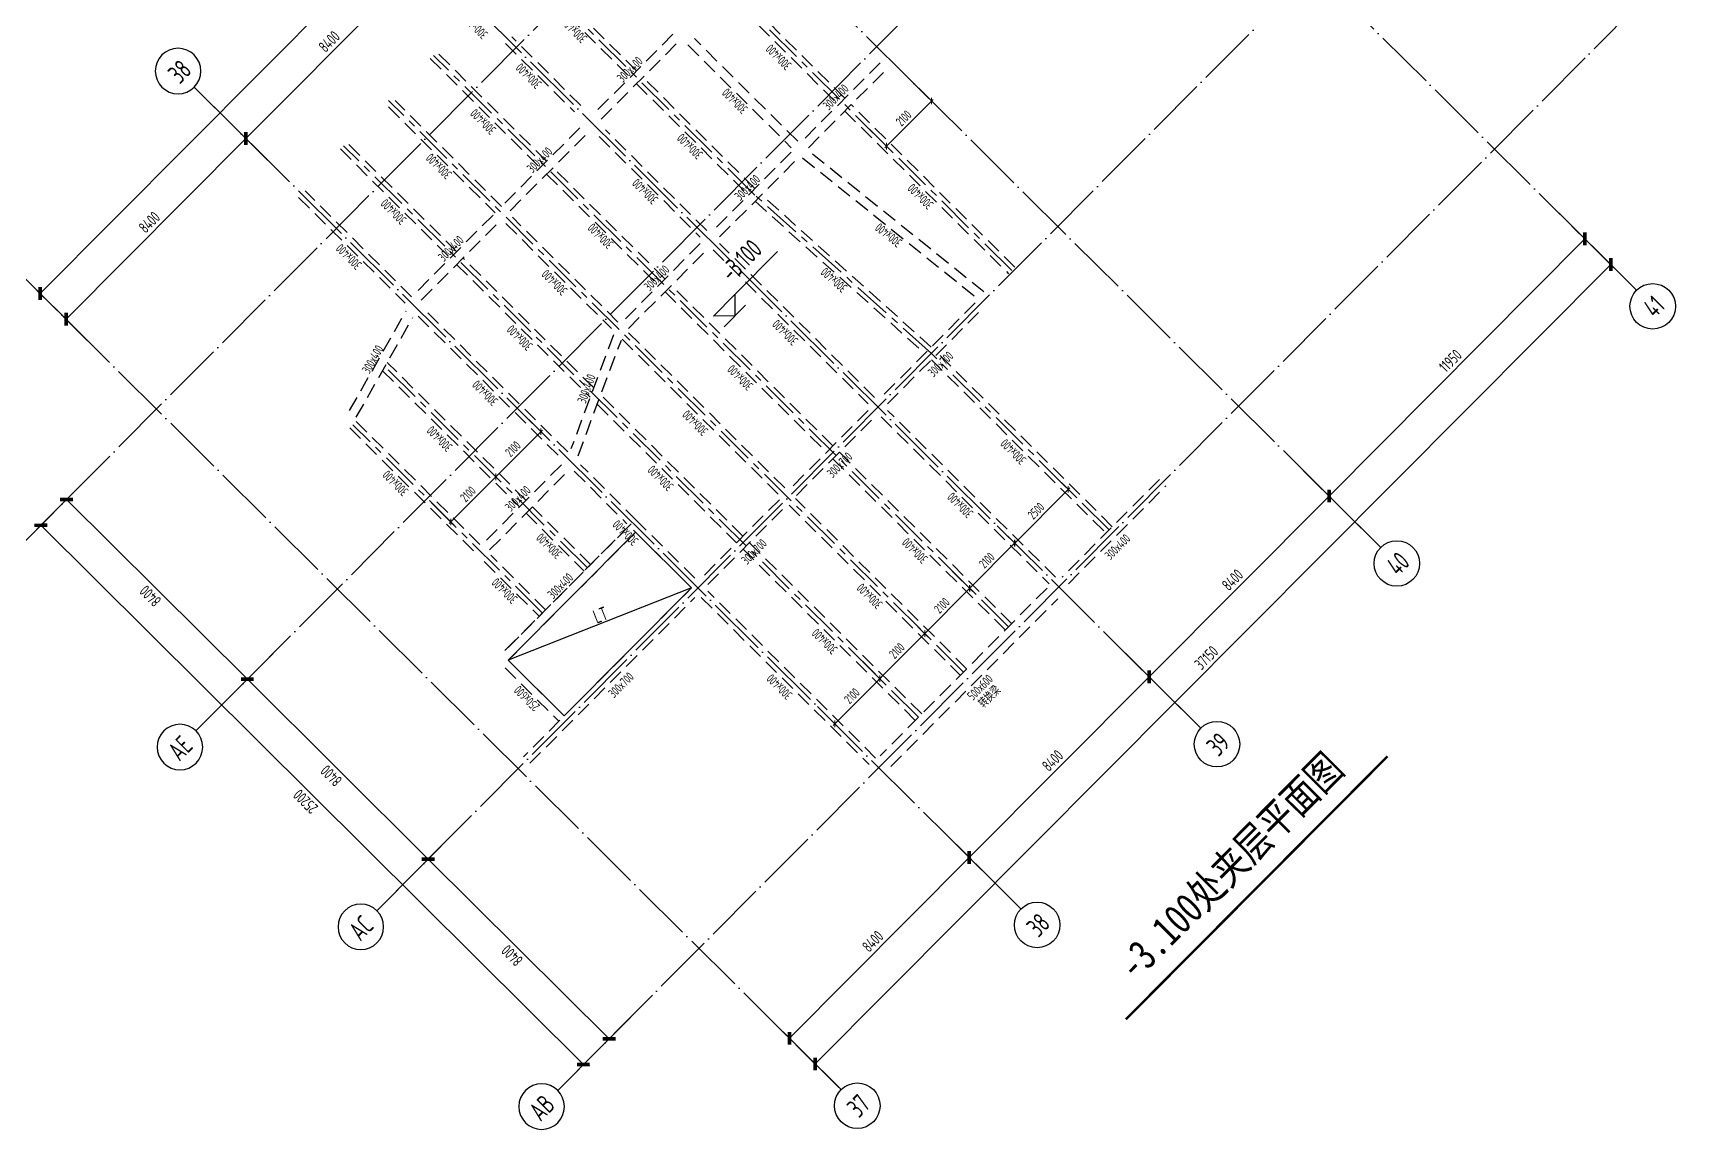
# Model space of a CAD drawing. Extents: x 175043 to 520012312, y -19343 to 3500891844.
# Drawn here: x 518902114 to 518956865, y 3500043041 to 3500079469 of the extents above; entities that cross this region are included whole.
import ezdxf
from ezdxf.enums import TextEntityAlignment as Align

# ---------------------------------------------------------------- set-up
doc = ezdxf.new("R2010")
doc.units = 0
doc.header["$LTSCALE"] = 1000
doc.header["$MEASUREMENT"] = 0
for name, pattern in [('__附着_A09-地下室平面_TEN25IWV_设计区$0$CENTER', [2, 1.25, -0.25, 0.25, -0.25]), ('__附着_A09-地下室平面_TEN25IWV_设计区$0$DOTE', [2.42, 2, -0.2, 0.02, -0.2]), ('CENTER', [2, 1.25, -0.25, 0.25, -0.25]), ('DASHED', [0.75, 0.5, -0.25])]:
    doc.linetypes.add(name, pattern=pattern)
doc.layers.get('0').update_dxf_attribs({"linetype": 'CONTINUOUS'})
for name, color, linetype in [('__附着_A09-地下室平面_TEN25IWV_设计区$0$AD-AXIS-CRCL', 3, 'CONTINUOUS'), ('__附着_A09-地下室平面_TEN25IWV_设计区$0$AD-AXIS-DIMS', 3, 'CONTINUOUS'), ('__附着_A09-地下室平面_TEN25IWV_设计区$0$AD-AXIS-NUMB', 255, 'CONTINUOUS'), ('__附着_A09-地下室平面_TEN25IWV_设计区$0$XD-AXIS-AXIS', 1, '__附着_A09-地下室平面_TEN25IWV_设计区$0$CENTER'), ('AD-LEVL-HIGH', 61, 'CONTINUOUS'), ('S_AXIS', 8, 'CENTER'), ('S_AXIS_DIMS', 3, 'CONTINUOUS'), ('S_BEAM', 4, 'DASHED'), ('S_BEAM_SECD_TEXT_VERT', 211, 'CONTINUOUS'), ('S_BEAM_TEXT_HORZ', 7, 'CONTINUOUS'), ('S_PLAN_TOPC', 7, 'CONTINUOUS'), ('S_STAR', 243, 'CONTINUOUS')]:
    doc.layers.add(name, color=color, linetype=linetype)
doc.styles.add('__附着_A09-地下室平面_TEN25IWV_设计区$0$TH-STYLE1', font='Tssdeng.shx', dxfattribs={"width": 0.7, "bigfont": 'Tssdchn.shx'})
doc.styles.add('__附着_A09-地下室平面_TEN25IWV_设计区$0$TH-STYLE3', font='tssdeng.shx', dxfattribs={"width": 0.7, "bigfont": 'tssdchn.shx'})
doc.styles.add('TH-STYLE1', font='Tssdeng.shx', dxfattribs={"width": 0.7, "bigfont": 'Tssdchn.shx'})
doc.styles.add('TH-STYLE2', font='', dxfattribs={"width": 0.8})
doc.styles.add('TH-STYLE3', font='tssdeng.shx', dxfattribs={"width": 0.7, "bigfont": 'tssdchn.shx'})
doc.styles.add('样式 1_yjk', font='Tssdeng.shx', dxfattribs={"width": 0.7, "bigfont": 'Tssdchn.shx'})
doc.styles.get('TH-STYLE2').set_extended_font_data('STXihei')
doc.dimstyles.new('__附着_A09-地下室平面_TEN25IWV_设计区$0$TH-DIM150', dxfattribs={"dimscale": 150, "dimtxt": 2.5, "dimasz": 2, "dimexe": 1, "dimexo": 1, "dimgap": 0.8, "dimtad": 1, "dimdec": 0, "dimdsep": 46, "dimtxsty": '__附着_A09-地下室平面_TEN25IWV_设计区$0$TH-STYLE3', "dimblk1": '__附着_A09-地下室平面_TEN25IWV_设计区$0$_ArchTick', "dimblk2": '__附着_A09-地下室平面_TEN25IWV_设计区$0$_ArchTick', "dimsah": 1, "dimcen": -1, "dimclrd": 256, "dimclre": 256, "dimclrt": 256, "dimazin": 0, "dimtfac": 1, "dimtdec": 0, "dimtix": 1, "dimtmove": 2, "dimatfit": 0, "dimldrblk": '__附着_A09-地下室平面_TEN25IWV_设计区$0$_ArchTick', "dimfxl": 0, "dimtolj": 1, "dimtzin": 0, "dimlwd": -1, "dimlwe": -1, "dimarcsym": 0})
doc.dimstyles.new('TSSD_100_100', dxfattribs={"dimtxt": 300, "dimasz": 150, "dimexe": 150, "dimexo": 200, "dimgap": 100, "dimtad": 1, "dimdec": 1, "dimdsep": 46, "dimtxsty": 'TH-STYLE3', "dimblk": 'ARCHTICK', "dimcen": -100, "dimdle": 75, "dimclrt": 7, "dimadec": 0, "dimazin": 0, "dimtfac": 1, "dimtdec": 1, "dimtix": 1, "dimtmove": 2, "dimatfit": 3, "dimldrblk": 'ARCHTICK', "dimfxl": 0, "dimtolj": 1, "dimtzin": 0, "dimarcsym": 0})

# ---------------------------------------------------------------- blocks, each defined once
blk = doc.blocks.new('__附着_A09-地下室平面_TEN25IWV_设计区$0$_ArchTick')
at = {"color": 0, "linetype": 'ByBlock', "const_width": 0.4}
blk.add_lwpolyline([(-0.5, -0.5), (0.5, 0.5)], dxfattribs=at)
blk = doc.blocks.new('*D86')
at = {"layer": '__附着_A09-地下室平面_TEN25IWV_设计区$0$AD-AXIS-DIMS', "transparency": 16777216}
for p, q in [((-3600, 8400), (-4350, 8400)), ((-4200, 0), (-4200, 8400)), ((-3600, 0), (-4350, 0))]:
    blk.add_line(p, q, dxfattribs=at)
at = {"layer": '__附着_A09-地下室平面_TEN25IWV_设计区$0$AD-AXIS-DIMS', "transparency": 16777216, "xscale": 300, "yscale": 300, "zscale": 300}
for p, rotation in [((-4200, 8400), 90), ((-4200, 0), 270)]:
    blk.add_blockref('__附着_A09-地下室平面_TEN25IWV_设计区$0$_ArchTick', p, dxfattribs=dict(at, rotation=rotation))
at = {"layer": '__附着_A09-地下室平面_TEN25IWV_设计区$0$AD-AXIS-DIMS', "transparency": 16777216, "insert": (-4507, 4200), "char_height": 375, "attachment_point": 5, "rotation": 90, "style": '__附着_A09-地下室平面_TEN25IWV_设计区$0$TH-STYLE3'}
blk.add_mtext('\\A1;8400', dxfattribs=at)
blk = doc.blocks.new('*D87')
at = {"layer": '__附着_A09-地下室平面_TEN25IWV_设计区$0$AD-AXIS-DIMS', "transparency": 16777216}
for p, q in [((-3600, 16800), (-4350, 16800)), ((-4200, 8400), (-4200, 16800)), ((-3600, 8400), (-4350, 8400))]:
    blk.add_line(p, q, dxfattribs=at)
at = {"layer": '__附着_A09-地下室平面_TEN25IWV_设计区$0$AD-AXIS-DIMS', "transparency": 16777216, "xscale": 300, "yscale": 300, "zscale": 300}
for p, rotation in [((-4200, 16800), 90), ((-4200, 8400), 270)]:
    blk.add_blockref('__附着_A09-地下室平面_TEN25IWV_设计区$0$_ArchTick', p, dxfattribs=dict(at, rotation=rotation))
at = {"layer": '__附着_A09-地下室平面_TEN25IWV_设计区$0$AD-AXIS-DIMS', "transparency": 16777216, "insert": (-4507, 12600), "char_height": 375, "attachment_point": 5, "rotation": 90, "style": '__附着_A09-地下室平面_TEN25IWV_设计区$0$TH-STYLE3'}
blk.add_mtext('\\A1;8400', dxfattribs=at)
blk = doc.blocks.new('*D88')
at = {"layer": '__附着_A09-地下室平面_TEN25IWV_设计区$0$AD-AXIS-DIMS', "transparency": 16777216}
for p, q in [((-3600, 25200), (-4350, 25200)), ((-4200, 16800), (-4200, 25200)), ((-3600, 16800), (-4350, 16800))]:
    blk.add_line(p, q, dxfattribs=at)
at = {"layer": '__附着_A09-地下室平面_TEN25IWV_设计区$0$AD-AXIS-DIMS', "transparency": 16777216, "xscale": 300, "yscale": 300, "zscale": 300}
for p, rotation in [((-4200, 25200), 90), ((-4200, 16800), 270)]:
    blk.add_blockref('__附着_A09-地下室平面_TEN25IWV_设计区$0$_ArchTick', p, dxfattribs=dict(at, rotation=rotation))
at = {"layer": '__附着_A09-地下室平面_TEN25IWV_设计区$0$AD-AXIS-DIMS', "transparency": 16777216, "insert": (-4508, 21000), "char_height": 375, "attachment_point": 5, "rotation": 90, "style": '__附着_A09-地下室平面_TEN25IWV_设计区$0$TH-STYLE3'}
blk.add_mtext('\\A1;8400', dxfattribs=at)
blk = doc.blocks.new('*D89')
at = {"layer": '__附着_A09-地下室平面_TEN25IWV_设计区$0$AD-AXIS-DIMS', "transparency": 16777216}
for p, q in [((-4800, 25200), (-5550, 25200)), ((-5400, 0), (-5400, 25200)), ((-4800, 0), (-5550, 0))]:
    blk.add_line(p, q, dxfattribs=at)
at = {"layer": '__附着_A09-地下室平面_TEN25IWV_设计区$0$AD-AXIS-DIMS', "transparency": 16777216, "xscale": 300, "yscale": 300, "zscale": 300}
for p, rotation in [((-5400, 25200), 90), ((-5400, 0), 270)]:
    blk.add_blockref('__附着_A09-地下室平面_TEN25IWV_设计区$0$_ArchTick', p, dxfattribs=dict(at, rotation=rotation))
at = {"layer": '__附着_A09-地下室平面_TEN25IWV_设计区$0$AD-AXIS-DIMS', "transparency": 16777216, "insert": (-5708, 12600), "char_height": 375, "attachment_point": 5, "rotation": 90, "style": '__附着_A09-地下室平面_TEN25IWV_设计区$0$TH-STYLE3'}
blk.add_mtext('\\A1;25200', dxfattribs=at)
blk = doc.blocks.new('__附着_A09-地下室平面_TEN25IWV_设计区$0$_A-axiso')
blk.add_circle((0, 0), 0.5)
at = {"layer": '__附着_A09-地下室平面_TEN25IWV_设计区$0$AD-AXIS-NUMB', "style": '__附着_A09-地下室平面_TEN25IWV_设计区$0$TH-STYLE1', "width": 0.7}
blk.add_attdef('A', text='', height=0.56, dxfattribs=at).set_placement((-0.25, -0.28), (0.25, -0.28), align=Align.FIT)
blk = doc.blocks.new('*D90')
at = {"layer": '__附着_A09-地下室平面_TEN25IWV_设计区$0$AD-AXIS-DIMS', "transparency": 16777216}
for p, q in [((0, -3600), (0, -4350)), ((8400, -3600), (8400, -4350)), ((0, -4200), (8400, -4200))]:
    blk.add_line(p, q, dxfattribs=at)
at = {"layer": '__附着_A09-地下室平面_TEN25IWV_设计区$0$AD-AXIS-DIMS', "transparency": 16777216, "xscale": 300, "yscale": 300, "zscale": 300, "rotation": 179.9999999999999}
blk.add_blockref('__附着_A09-地下室平面_TEN25IWV_设计区$0$_ArchTick', (0, -4200), dxfattribs=at)
at = {"layer": '__附着_A09-地下室平面_TEN25IWV_设计区$0$AD-AXIS-DIMS', "transparency": 16777216, "xscale": 300, "yscale": 300, "zscale": 300}
blk.add_blockref('__附着_A09-地下室平面_TEN25IWV_设计区$0$_ArchTick', (8400, -4200), dxfattribs=at)
at = {"layer": '__附着_A09-地下室平面_TEN25IWV_设计区$0$AD-AXIS-DIMS', "transparency": 16777216, "insert": (4200, -3892), "char_height": 375, "attachment_point": 5, "style": '__附着_A09-地下室平面_TEN25IWV_设计区$0$TH-STYLE3'}
blk.add_mtext('\\A1;8400', dxfattribs=at)
blk = doc.blocks.new('*D91')
at = {"layer": '__附着_A09-地下室平面_TEN25IWV_设计区$0$AD-AXIS-DIMS', "transparency": 16777216}
for p, q in [((8400, -3600), (8400, -4350)), ((16800, -3600), (16800, -4350)), ((8400, -4200), (16800, -4200))]:
    blk.add_line(p, q, dxfattribs=at)
at = {"layer": '__附着_A09-地下室平面_TEN25IWV_设计区$0$AD-AXIS-DIMS', "transparency": 16777216, "xscale": 300, "yscale": 300, "zscale": 300, "rotation": 179.9999999999999}
blk.add_blockref('__附着_A09-地下室平面_TEN25IWV_设计区$0$_ArchTick', (8400, -4200), dxfattribs=at)
at = {"layer": '__附着_A09-地下室平面_TEN25IWV_设计区$0$AD-AXIS-DIMS', "transparency": 16777216, "xscale": 300, "yscale": 300, "zscale": 300}
blk.add_blockref('__附着_A09-地下室平面_TEN25IWV_设计区$0$_ArchTick', (16800, -4200), dxfattribs=at)
at = {"layer": '__附着_A09-地下室平面_TEN25IWV_设计区$0$AD-AXIS-DIMS', "transparency": 16777216, "insert": (12600, -3892), "char_height": 375, "attachment_point": 5, "style": '__附着_A09-地下室平面_TEN25IWV_设计区$0$TH-STYLE3'}
blk.add_mtext('\\A1;8400', dxfattribs=at)
blk = doc.blocks.new('*D92')
at = {"layer": '__附着_A09-地下室平面_TEN25IWV_设计区$0$AD-AXIS-DIMS', "transparency": 16777216}
for p, q in [((16800, -3600), (16800, -4350)), ((25200, -3600), (25200, -4350)), ((16800, -4200), (25200, -4200))]:
    blk.add_line(p, q, dxfattribs=at)
at = {"layer": '__附着_A09-地下室平面_TEN25IWV_设计区$0$AD-AXIS-DIMS', "transparency": 16777216, "xscale": 300, "yscale": 300, "zscale": 300, "rotation": 179.9999999999999}
blk.add_blockref('__附着_A09-地下室平面_TEN25IWV_设计区$0$_ArchTick', (16800, -4200), dxfattribs=at)
at = {"layer": '__附着_A09-地下室平面_TEN25IWV_设计区$0$AD-AXIS-DIMS', "transparency": 16777216, "xscale": 300, "yscale": 300, "zscale": 300}
blk.add_blockref('__附着_A09-地下室平面_TEN25IWV_设计区$0$_ArchTick', (25200, -4200), dxfattribs=at)
at = {"layer": '__附着_A09-地下室平面_TEN25IWV_设计区$0$AD-AXIS-DIMS', "transparency": 16777216, "insert": (21000, -3893), "char_height": 375, "attachment_point": 5, "style": '__附着_A09-地下室平面_TEN25IWV_设计区$0$TH-STYLE3'}
blk.add_mtext('\\A1;8400', dxfattribs=at)
blk = doc.blocks.new('*D93')
at = {"layer": '__附着_A09-地下室平面_TEN25IWV_设计区$0$AD-AXIS-DIMS', "transparency": 16777216}
for p, q in [((0, -4800), (0, -5550)), ((37150, -4800), (37150, -5550)), ((0, -5400), (37150, -5400))]:
    blk.add_line(p, q, dxfattribs=at)
at = {"layer": '__附着_A09-地下室平面_TEN25IWV_设计区$0$AD-AXIS-DIMS', "transparency": 16777216, "xscale": 300, "yscale": 300, "zscale": 300, "rotation": 179.9999999999999}
blk.add_blockref('__附着_A09-地下室平面_TEN25IWV_设计区$0$_ArchTick', (0, -5400), dxfattribs=at)
at = {"layer": '__附着_A09-地下室平面_TEN25IWV_设计区$0$AD-AXIS-DIMS', "transparency": 16777216, "xscale": 300, "yscale": 300, "zscale": 300}
blk.add_blockref('__附着_A09-地下室平面_TEN25IWV_设计区$0$_ArchTick', (37150, -5400), dxfattribs=at)
at = {"layer": '__附着_A09-地下室平面_TEN25IWV_设计区$0$AD-AXIS-DIMS', "transparency": 16777216, "insert": (18575, -5092), "char_height": 375, "attachment_point": 5, "style": '__附着_A09-地下室平面_TEN25IWV_设计区$0$TH-STYLE3'}
blk.add_mtext('\\A1;37150', dxfattribs=at)
blk = doc.blocks.new('*D94')
at = {"layer": '__附着_A09-地下室平面_TEN25IWV_设计区$0$AD-AXIS-DIMS', "transparency": 16777216}
for p, q in [((0, 28800), (0, 29550)), ((0, 29400), (8400, 29400)), ((8400, 28800), (8400, 29550))]:
    blk.add_line(p, q, dxfattribs=at)
at = {"layer": '__附着_A09-地下室平面_TEN25IWV_设计区$0$AD-AXIS-DIMS', "transparency": 16777216, "xscale": 300, "yscale": 300, "zscale": 300, "rotation": 179.9999999999999}
blk.add_blockref('__附着_A09-地下室平面_TEN25IWV_设计区$0$_ArchTick', (0, 29400), dxfattribs=at)
at = {"layer": '__附着_A09-地下室平面_TEN25IWV_设计区$0$AD-AXIS-DIMS', "transparency": 16777216, "xscale": 300, "yscale": 300, "zscale": 300}
blk.add_blockref('__附着_A09-地下室平面_TEN25IWV_设计区$0$_ArchTick', (8400, 29400), dxfattribs=at)
at = {"layer": '__附着_A09-地下室平面_TEN25IWV_设计区$0$AD-AXIS-DIMS', "transparency": 16777216, "insert": (4200, 29707), "char_height": 375, "attachment_point": 5, "style": '__附着_A09-地下室平面_TEN25IWV_设计区$0$TH-STYLE3'}
blk.add_mtext('\\A1;8400', dxfattribs=at)
blk = doc.blocks.new('*D95')
at = {"layer": '__附着_A09-地下室平面_TEN25IWV_设计区$0$AD-AXIS-DIMS', "transparency": 16777216}
for p, q in [((8400, 28800), (8400, 29550)), ((8400, 29400), (16800, 29400)), ((16800, 28800), (16800, 29550))]:
    blk.add_line(p, q, dxfattribs=at)
at = {"layer": '__附着_A09-地下室平面_TEN25IWV_设计区$0$AD-AXIS-DIMS', "transparency": 16777216, "xscale": 300, "yscale": 300, "zscale": 300, "rotation": 179.9999999999999}
blk.add_blockref('__附着_A09-地下室平面_TEN25IWV_设计区$0$_ArchTick', (8400, 29400), dxfattribs=at)
at = {"layer": '__附着_A09-地下室平面_TEN25IWV_设计区$0$AD-AXIS-DIMS', "transparency": 16777216, "xscale": 300, "yscale": 300, "zscale": 300}
blk.add_blockref('__附着_A09-地下室平面_TEN25IWV_设计区$0$_ArchTick', (16800, 29400), dxfattribs=at)
at = {"layer": '__附着_A09-地下室平面_TEN25IWV_设计区$0$AD-AXIS-DIMS', "transparency": 16777216, "insert": (12600, 29707), "char_height": 375, "attachment_point": 5, "style": '__附着_A09-地下室平面_TEN25IWV_设计区$0$TH-STYLE3'}
blk.add_mtext('\\A1;8400', dxfattribs=at)
blk = doc.blocks.new('*D97')
at = {"layer": '__附着_A09-地下室平面_TEN25IWV_设计区$0$AD-AXIS-DIMS', "transparency": 16777216}
for p, q in [((0, 30000), (0, 30750)), ((37150, 30000), (37150, 30750)), ((0, 30600), (37150, 30600))]:
    blk.add_line(p, q, dxfattribs=at)
at = {"layer": '__附着_A09-地下室平面_TEN25IWV_设计区$0$AD-AXIS-DIMS', "transparency": 16777216, "xscale": 300, "yscale": 300, "zscale": 300, "rotation": 179.9999999999999}
blk.add_blockref('__附着_A09-地下室平面_TEN25IWV_设计区$0$_ArchTick', (0, 30600), dxfattribs=at)
at = {"layer": '__附着_A09-地下室平面_TEN25IWV_设计区$0$AD-AXIS-DIMS', "transparency": 16777216, "xscale": 300, "yscale": 300, "zscale": 300}
blk.add_blockref('__附着_A09-地下室平面_TEN25IWV_设计区$0$_ArchTick', (37150, 30600), dxfattribs=at)
at = {"layer": '__附着_A09-地下室平面_TEN25IWV_设计区$0$AD-AXIS-DIMS', "transparency": 16777216, "insert": (18575, 30908), "char_height": 375, "attachment_point": 5, "style": '__附着_A09-地下室平面_TEN25IWV_设计区$0$TH-STYLE3'}
blk.add_mtext('\\A1;37150', dxfattribs=at)
blk = doc.blocks.new('*D102')
at = {"layer": '__附着_A09-地下室平面_TEN25IWV_设计区$0$AD-AXIS-DIMS', "transparency": 16777216}
for p, q in [((25200, -3600), (25200, -4350)), ((37150, -3600), (37150, -4350)), ((25200, -4200), (37150, -4200))]:
    blk.add_line(p, q, dxfattribs=at)
at = {"layer": '__附着_A09-地下室平面_TEN25IWV_设计区$0$AD-AXIS-DIMS', "transparency": 16777216, "xscale": 300, "yscale": 300, "zscale": 300, "rotation": 179.9999999999999}
blk.add_blockref('__附着_A09-地下室平面_TEN25IWV_设计区$0$_ArchTick', (25200, -4200), dxfattribs=at)
at = {"layer": '__附着_A09-地下室平面_TEN25IWV_设计区$0$AD-AXIS-DIMS', "transparency": 16777216, "xscale": 300, "yscale": 300, "zscale": 300}
blk.add_blockref('__附着_A09-地下室平面_TEN25IWV_设计区$0$_ArchTick', (37150, -4200), dxfattribs=at)
at = {"layer": '__附着_A09-地下室平面_TEN25IWV_设计区$0$AD-AXIS-DIMS', "transparency": 16777216, "insert": (31175, -3892), "char_height": 375, "attachment_point": 5, "style": '__附着_A09-地下室平面_TEN25IWV_设计区$0$TH-STYLE3'}
blk.add_mtext('\\A1;11950', dxfattribs=at)
blk = doc.blocks.new('_ArchTick')
at = {"color": 0, "const_width": 0.25}
blk.add_lwpolyline([(-0.53, -0.53), (0.53, 0.53)], dxfattribs=at)
blk = doc.blocks.new('*D104')
at = {"layer": 'S_AXIS_DIMS', "color": 0, "lineweight": -2, "transparency": 16777216}
for p, q in [((518933863, 3500063238), (518934542, 3500062562)), ((518934489, 3500062721), (518932902, 3500061126)), ((518932382, 3500061749), (518933061, 3500061073))]:
    blk.add_line(p, q, dxfattribs=at)
at = {"layer": 'S_AXIS_DIMS', "color": 0, "lineweight": -2, "transparency": 16777216, "xscale": 150, "yscale": 150, "zscale": 150}
for p, rotation in [((518934436, 3500062668), 45.15737024497309), ((518932955, 3500061179), 225.157370244973)]:
    blk.add_blockref('_ArchTick', p, dxfattribs=dict(at, rotation=rotation))
at = {"layer": 'S_AXIS_DIMS', "color": 7, "transparency": 16777216, "insert": (518933518, 3500062100), "char_height": 300, "attachment_point": 5, "rotation": 45.1574, "style": 'TH-STYLE3'}
blk.add_mtext('\\A1;2100', dxfattribs=at)
blk = doc.blocks.new('*D105')
at = {"layer": 'S_AXIS_DIMS', "color": 0, "lineweight": -2, "transparency": 16777216}
for p, q in [((518932382, 3500061749), (518933061, 3500061073)), ((518933008, 3500061232), (518931421, 3500059637)), ((518930901, 3500060260), (518931580, 3500059584))]:
    blk.add_line(p, q, dxfattribs=at)
at = {"layer": 'S_AXIS_DIMS', "color": 0, "lineweight": -2, "transparency": 16777216, "xscale": 150, "yscale": 150, "zscale": 150}
for p, rotation in [((518932955, 3500061179), 45.15737024497309), ((518931474, 3500059690), 225.157370244973)]:
    blk.add_blockref('_ArchTick', p, dxfattribs=dict(at, rotation=rotation))
at = {"layer": 'S_AXIS_DIMS', "color": 7, "transparency": 16777216, "insert": (518932037, 3500060611), "char_height": 300, "attachment_point": 5, "rotation": 45.1574, "style": 'TH-STYLE3'}
blk.add_mtext('\\A1;2100', dxfattribs=at)
blk = doc.blocks.new('*D106')
at = {"layer": 'S_AXIS_DIMS', "color": 0, "lineweight": -2, "transparency": 16777216}
for p, q in [((518930901, 3500060260), (518931580, 3500059584)), ((518931527, 3500059743), (518929940, 3500058148)), ((518929420, 3500058771), (518930099, 3500058095))]:
    blk.add_line(p, q, dxfattribs=at)
at = {"layer": 'S_AXIS_DIMS', "color": 0, "lineweight": -2, "transparency": 16777216, "xscale": 150, "yscale": 150, "zscale": 150}
for p, rotation in [((518931474, 3500059690), 45.15737024497309), ((518929993, 3500058201), 225.157370244973)]:
    blk.add_blockref('_ArchTick', p, dxfattribs=dict(at, rotation=rotation))
at = {"layer": 'S_AXIS_DIMS', "color": 7, "transparency": 16777216, "insert": (518930556, 3500059122), "char_height": 300, "attachment_point": 5, "rotation": 45.1574, "style": 'TH-STYLE3'}
blk.add_mtext('\\A1;2100', dxfattribs=at)
blk = doc.blocks.new('*D107')
at = {"layer": 'S_AXIS_DIMS', "color": 0, "lineweight": -2, "transparency": 16777216}
for p, q in [((518929420, 3500058771), (518930099, 3500058095)), ((518930046, 3500058254), (518928459, 3500056659)), ((518927939, 3500057282), (518928619, 3500056606))]:
    blk.add_line(p, q, dxfattribs=at)
at = {"layer": 'S_AXIS_DIMS', "color": 0, "lineweight": -2, "transparency": 16777216, "xscale": 150, "yscale": 150, "zscale": 150}
for p, rotation in [((518929993, 3500058201), 45.15737024497309), ((518928512, 3500056712), 225.157370244973)]:
    blk.add_blockref('_ArchTick', p, dxfattribs=dict(at, rotation=rotation))
at = {"layer": 'S_AXIS_DIMS', "color": 7, "transparency": 16777216, "insert": (518929075, 3500057633), "char_height": 300, "attachment_point": 5, "rotation": 45.1574, "style": 'TH-STYLE3'}
blk.add_mtext('\\A1;2100', dxfattribs=at)
blk = doc.blocks.new('*D108')
at = {"layer": 'S_AXIS_DIMS', "color": 0, "lineweight": -2, "transparency": 16777216}
for p, q in [((518935626, 3500065010), (518936305, 3500064335)), ((518936252, 3500064494), (518934383, 3500062615)), ((518933863, 3500063238), (518934542, 3500062562))]:
    blk.add_line(p, q, dxfattribs=at)
at = {"layer": 'S_AXIS_DIMS', "color": 0, "lineweight": -2, "transparency": 16777216, "xscale": 150, "yscale": 150, "zscale": 150}
for p, rotation in [((518936199, 3500064440), 45.15737024497309), ((518934436, 3500062668), 225.157370244973)]:
    blk.add_blockref('_ArchTick', p, dxfattribs=dict(at, rotation=rotation))
at = {"layer": 'S_AXIS_DIMS', "color": 7, "transparency": 16777216, "insert": (518935140, 3500063730), "char_height": 300, "attachment_point": 5, "rotation": 45.1574, "style": 'TH-STYLE3'}
blk.add_mtext('\\A1;2500', dxfattribs=at)
blk = doc.blocks.new('*D117')
at = {"layer": 'S_AXIS_DIMS', "color": 0, "lineweight": -2, "transparency": 16777216}
for p, q in [((518930733, 3500078197), (518931804, 3500077131)), ((518930164, 3500075695), (518931751, 3500077290)), ((518929252, 3500076708), (518930324, 3500075642))]:
    blk.add_line(p, q, dxfattribs=at)
at = {"layer": 'S_AXIS_DIMS', "color": 0, "lineweight": -2, "transparency": 16777216, "xscale": 150, "yscale": 150, "zscale": 150}
for p, rotation in [((518931698, 3500077237), 45.15500888137735), ((518930217, 3500075748), 225.1550088813773)]:
    blk.add_blockref('_ArchTick', p, dxfattribs=dict(at, rotation=rotation))
at = {"layer": 'S_AXIS_DIMS', "color": 7, "transparency": 16777216, "insert": (518930780, 3500076669), "char_height": 300, "attachment_point": 5, "rotation": 45.155, "style": 'TH-STYLE3'}
blk.add_mtext('\\A1;2100', dxfattribs=at)
blk = doc.blocks.new('*D118')
at = {"layer": 'S_AXIS_DIMS', "color": 0, "lineweight": -2, "transparency": 16777216}
for p, q in [((518916712, 3500065486), (518917455, 3500064746)), ((518915815, 3500063310), (518917402, 3500064905)), ((518915231, 3500063997), (518915974, 3500063258))]:
    blk.add_line(p, q, dxfattribs=at)
at = {"layer": 'S_AXIS_DIMS', "color": 0, "lineweight": -2, "transparency": 16777216, "xscale": 150, "yscale": 150, "zscale": 150}
for p, rotation in [((518917349, 3500064852), 45.15500888137735), ((518915868, 3500063363), 225.1550088813773)]:
    blk.add_blockref('_ArchTick', p, dxfattribs=dict(at, rotation=rotation))
at = {"layer": 'S_AXIS_DIMS', "color": 7, "transparency": 16777216, "insert": (518916431, 3500064284), "char_height": 300, "attachment_point": 5, "rotation": 45.155, "style": 'TH-STYLE3'}
blk.add_mtext('\\A1;2100', dxfattribs=at)
blk = doc.blocks.new('*D119')
at = {"layer": 'S_AXIS_DIMS', "color": 0, "lineweight": -2, "transparency": 16777216}
for p, q in [((518918193, 3500066975), (518918936, 3500066235)), ((518917296, 3500064799), (518918883, 3500066394)), ((518916712, 3500065486), (518917455, 3500064746))]:
    blk.add_line(p, q, dxfattribs=at)
at = {"layer": 'S_AXIS_DIMS', "color": 0, "lineweight": -2, "transparency": 16777216, "xscale": 150, "yscale": 150, "zscale": 150}
for p, rotation in [((518918830, 3500066341), 45.15500888137735), ((518917349, 3500064852), 225.1550088813773)]:
    blk.add_blockref('_ArchTick', p, dxfattribs=dict(at, rotation=rotation))
at = {"layer": 'S_AXIS_DIMS', "color": 7, "transparency": 16777216, "insert": (518917912, 3500065773), "char_height": 300, "attachment_point": 5, "rotation": 45.155, "style": 'TH-STYLE3'}
blk.add_mtext('\\A1;2100', dxfattribs=at)
blk = doc.blocks.new('*U113')
for p, q in [((-200, 200), (200, 200)), ((0, 0), (-200, 200)), ((-200, 0), (200, 0)), ((200, 200), (0, 0)), ((200, 200), (1000, 200))]:
    blk.add_line(p, q)
at = {"style": 'TH-STYLE1', "width": 0.7}
blk.add_attdef('标高', (280, 334), '', height=250, dxfattribs=at)
blk = doc.blocks.new('__附着_A09-地下室平面_TEN25IWV_设计区$0$A$C3A6377CA')
at = {"layer": '__附着_A09-地下室平面_TEN25IWV_设计区$0$AD-AXIS-CRCL'}
for points in [[(0, 28200), (0, 31800)], [(8400, 28200), (8400, 31800)], [(-3000, 25200), (-6600, 25200)], [(-3000, 16800), (-6600, 16800)], [(-3000, 8400), (-6600, 8400)], [(-3000, 0), (-6600, 0)], [(0, -3000), (0, -6600)], [(8400, -3000), (8400, -6600)], [(16800, -3000), (16800, -6600)], [(25200, -3000), (25200, -6600)], [(37150, -3000), (37150, -6600)]]:
    blk.add_lwpolyline(points, dxfattribs=at)
at = {"layer": '__附着_A09-地下室平面_TEN25IWV_设计区$0$XD-AXIS-AXIS', "linetype": '__附着_A09-地下室平面_TEN25IWV_设计区$0$DOTE'}
for points in [[(0, 31800), (0, -6600)], [(8400, 31800), (8400, -6600)], [(16800, 31800), (16800, -6600)], [(25200, 31800), (25200, -6600)], [(37150, 31800), (37150, -6600)], [(-6600, 25200), (46550, 25200)], [(-6600, 16800), (46550, 16800)], [(-6600, 8400), (46550, 8400)], [(-6600, 0), (46550, 0)]]:
    blk.add_lwpolyline(points, dxfattribs=at)
at = {"layer": '__附着_A09-地下室平面_TEN25IWV_设计区$0$AD-AXIS-CRCL'}
ref = blk.add_blockref('__附着_A09-地下室平面_TEN25IWV_设计区$0$_A-axiso', (8400, 32550), dxfattribs=dict(at, xscale=-1500, yscale=1500, rotation=180.0000000011336))
ref.add_attrib('A', '38', dxfattribs={"layer": '__附着_A09-地下室平面_TEN25IWV_设计区$0$AD-AXIS-NUMB', "height": 625, "style": '__附着_A09-地下室平面_TEN25IWV_设计区$0$TH-STYLE1', "width": 0.7}).set_placement((8423.5, 31999.7), align=Align.BOTTOM_CENTER)
ref = blk.add_blockref('__附着_A09-地下室平面_TEN25IWV_设计区$0$_A-axiso', (-7350, 16800), dxfattribs=dict(at, xscale=-1500, yscale=1500, rotation=2.336506645576131e-08))
ref.add_attrib('A', 'AE', dxfattribs={"layer": '__附着_A09-地下室平面_TEN25IWV_设计区$0$AD-AXIS-NUMB', "height": 625, "style": '__附着_A09-地下室平面_TEN25IWV_设计区$0$TH-STYLE1', "width": 0.7}).set_placement((-7372.9, 16271.7), align=Align.BOTTOM_CENTER)
ref = blk.add_blockref('__附着_A09-地下室平面_TEN25IWV_设计区$0$_A-axiso', (-7350, 8400), dxfattribs=dict(at, xscale=-1500, yscale=1500, rotation=2.336506645576131e-08))
ref.add_attrib('A', 'AC', dxfattribs={"layer": '__附着_A09-地下室平面_TEN25IWV_设计区$0$AD-AXIS-NUMB', "height": 625, "style": '__附着_A09-地下室平面_TEN25IWV_设计区$0$TH-STYLE1', "width": 0.7}).set_placement((-7372.9, 7871.7), align=Align.BOTTOM_CENTER)
ref = blk.add_blockref('__附着_A09-地下室平面_TEN25IWV_设计区$0$_A-axiso', (-7350, 0), dxfattribs=dict(at, xscale=-1500, yscale=1500, rotation=2.336506645576131e-08))
ref.add_attrib('A', 'AB', dxfattribs={"layer": '__附着_A09-地下室平面_TEN25IWV_设计区$0$AD-AXIS-NUMB', "height": 625, "style": '__附着_A09-地下室平面_TEN25IWV_设计区$0$TH-STYLE1', "width": 0.7}).set_placement((-7372.9, -528.3), align=Align.BOTTOM_CENTER)
ref = blk.add_blockref('__附着_A09-地下室平面_TEN25IWV_设计区$0$_A-axiso', (0, -7350), dxfattribs=dict(at, xscale=1500, yscale=1500))
ref.add_attrib('A', '37', dxfattribs={"layer": '__附着_A09-地下室平面_TEN25IWV_设计区$0$AD-AXIS-NUMB', "height": 625, "style": '__附着_A09-地下室平面_TEN25IWV_设计区$0$TH-STYLE1', "width": 0.7}).set_placement((23.5, -7878.3), align=Align.BOTTOM_CENTER)
ref = blk.add_blockref('__附着_A09-地下室平面_TEN25IWV_设计区$0$_A-axiso', (8400, -7350), dxfattribs=dict(at, xscale=1500, yscale=1500))
ref.add_attrib('A', '38', dxfattribs={"layer": '__附着_A09-地下室平面_TEN25IWV_设计区$0$AD-AXIS-NUMB', "height": 625, "style": '__附着_A09-地下室平面_TEN25IWV_设计区$0$TH-STYLE1', "width": 0.7}).set_placement((8423.5, -7878.3), align=Align.BOTTOM_CENTER)
ref = blk.add_blockref('__附着_A09-地下室平面_TEN25IWV_设计区$0$_A-axiso', (16800, -7350), dxfattribs=dict(at, xscale=1500, yscale=1500))
ref.add_attrib('A', '39', dxfattribs={"layer": '__附着_A09-地下室平面_TEN25IWV_设计区$0$AD-AXIS-NUMB', "height": 625, "style": '__附着_A09-地下室平面_TEN25IWV_设计区$0$TH-STYLE1', "width": 0.7}).set_placement((16823.5, -7878.3), align=Align.BOTTOM_CENTER)
ref = blk.add_blockref('__附着_A09-地下室平面_TEN25IWV_设计区$0$_A-axiso', (25200, -7350), dxfattribs=dict(at, xscale=1500, yscale=1500))
ref.add_attrib('A', '40', dxfattribs={"layer": '__附着_A09-地下室平面_TEN25IWV_设计区$0$AD-AXIS-NUMB', "height": 625, "style": '__附着_A09-地下室平面_TEN25IWV_设计区$0$TH-STYLE1', "width": 0.7}).set_placement((25223.5, -7878.3), align=Align.BOTTOM_CENTER)
ref = blk.add_blockref('__附着_A09-地下室平面_TEN25IWV_设计区$0$_A-axiso', (37150, -7350), dxfattribs=dict(at, xscale=1500, yscale=1500))
ref.add_attrib('A', '41', dxfattribs={"layer": '__附着_A09-地下室平面_TEN25IWV_设计区$0$AD-AXIS-NUMB', "height": 625, "style": '__附着_A09-地下室平面_TEN25IWV_设计区$0$TH-STYLE1', "width": 0.7}).set_placement((37173.5, -7878.3), align=Align.BOTTOM_CENTER)
at = {"layer": '__附着_A09-地下室平面_TEN25IWV_设计区$0$AD-AXIS-DIMS'}
for base, p1, p2, picture, middle in [((37150, 30600), (0, 29400), (37150, 29400), '*D97', (18575, 30907.5)), ((8400, 29400), (0, 28200), (8400, 28200), '*D94', (4200, 29707.5)), ((16800, 29400), (8400, 28200), (16800, 28200), '*D95', (12600, 29707.5)), ((8400, -4200), (0, -3000), (8400, -3000), '*D90', (4200, -3892.5)), ((16800, -4200), (8400, -3000), (16800, -3000), '*D91', (12600, -3892.5)), ((25200, -4200), (16800, -3000), (25200, -3000), '*D92', (21000, -3892.5)), ((37150, -4200), (25200, -3000), (37150, -3000), '*D102', (31175, -3892.5)), ((37150, -5400), (0, -4200), (37150, -4200), '*D93', (18575, -5092.5))]:
    dim = blk.add_linear_dim(base=base, p1=p1, p2=p2, dimstyle='__附着_A09-地下室平面_TEN25IWV_设计区$0$TH-DIM150', dxfattribs=at)
    dim.commit()
    dim.dimension.update_dxf_attribs({"geometry": picture, "text_midpoint": middle})
for base, p1, p2, picture, middle in [((-5400, 25200), (-4200, 0), (-4200, 25200), '*D89', (-5707.5, 12600)), ((-4200, 25200), (-3000, 16800), (-3000, 25200), '*D88', (-4507.5, 21000)), ((-4200, 16800), (-3000, 8400), (-3000, 16800), '*D87', (-4507.5, 12600)), ((-4200, 8400), (-3000, 0), (-3000, 8400), '*D86', (-4507.5, 4200))]:
    dim = blk.add_linear_dim(base=base, p1=p1, p2=p2, angle=90, dimstyle='__附着_A09-地下室平面_TEN25IWV_设计区$0$TH-DIM150', dxfattribs=at)
    dim.commit()
    dim.dimension.update_dxf_attribs({"geometry": picture, "text_midpoint": middle})

msp = doc.modelspace()

# ---------------------------------------------------------------- linework, layer by layer
at = {"layer": 'S_AXIS'}
for p, q in [((518934337.7309, 3500071650.4303), (518921220.3483, 3500084695.9359)), ((518925880.7212, 3500074137.5126), (518918258.5932, 3500081717.8744)), ((518934228.3978, 3500059912.2585), (518915296.9799, 3500078739.9554)), ((518932750.6124, 3500058420.2334), (518913819.1945, 3500077247.9302)), ((518931266.6451, 3500056934.1953), (518912335.2251, 3500075761.8942)), ((518931693.4278, 3500068920.9475), (518925880.7212, 3500074137.5126)), ((518937543.0408, 3500063103.3444), (518931693.4278, 3500068920.9475)), ((518920363.833, 3500061854.0565), (518913697.8868, 3500068483.4633)), ((518918882.9512, 3500060365.0212), (518912643.3751, 3500066570.3904))]:
    msp.add_line(p, q, dxfattribs=at)
at = {"layer": 'S_BEAM'}
for p, q in [((518921980.5333, 3500078227.8807), (518918364.3681, 3500081824.2316)), ((518918152.8192, 3500081611.518), (518921768.9846, 3500078015.167)), ((518924943.4602, 3500080781.674), (518928630.3426, 3500077114.9932)), ((518928841.8913, 3500077327.707), (518925155.0108, 3500080994.3859)), ((518917664.789, 3500079135.1523), (518919933.9299, 3500076878.4612)), ((518920145.4778, 3500077091.1757), (518917876.337, 3500079347.8668)), ((518923179.4088, 3500079433.3585), (518920676.5458, 3500076916.7122)), ((518920818.1919, 3500076633.7044), (518923392.1224, 3500079221.8097)), ((518923675.1149, 3500079081.2305), (518927078.5347, 3500075696.4508)), ((518927290.0835, 3500075909.1646), (518923886.6637, 3500079293.9443)), ((518915190.2994, 3500078634.4997), (518918807.3405, 3500075037.2756)), ((518919018.889, 3500075249.9895), (518915401.8483, 3500078847.2133)), ((518930005.4119, 3500078497.6351), (518927431.5043, 3500075909.5529)), ((518925880.1385, 3500074349.6437), (518922193.2473, 3500078016.3323)), ((518927644.218, 3500075698.0042), (518930218.1255, 3500078286.0862)), ((518921981.6986, 3500077803.6185), (518925668.5898, 3500074136.93)), ((518913816.6497, 3500077038.7582), (518917326.4264, 3500073548.2041)), ((518917537.9752, 3500073760.9176), (518914028.1985, 3500077251.4717)), ((518928843.0566, 3500076903.4448), (518934231.9567, 3500071544.0733)), ((518934443.5056, 3500071756.7869), (518929054.6053, 3500077116.1585)), ((518920112.3834, 3500076349.5079), (518917608.4916, 3500073831.8223)), ((518924292.9488, 3500072966.4302), (518920960.4355, 3500076280.688)), ((518916057.1499, 3500072271.9127), (518912440.0938, 3500075869.1518)), ((518917821.2054, 3500073620.2735), (518920395.1677, 3500076208.4158)), ((518920748.8867, 3500076067.9742), (518924081.4001, 3500072753.7165)), ((518912228.5449, 3500075656.4382), (518915845.6031, 3500072059.1971)), ((518927078.9231, 3500075555.03), (518924505.0802, 3500072967.0129)), ((518924717.7939, 3500072755.4641), (518927291.6368, 3500075343.4813)), ((518927451.1132, 3500075362.0246), (518933210.9375, 3500070730.1496)), ((518933423.6664, 3500070944.0497), (518927663.8418, 3500075575.9248)), ((518919020.0545, 3500074825.727), (518922706.9786, 3500071159.0028)), ((518922918.5269, 3500071371.7169), (518919231.603, 3500075038.441)), ((518910854.9661, 3500074060.7685), (518914364.7592, 3500070570.2309)), ((518914576.308, 3500070782.9445), (518911066.5149, 3500074273.4821)), ((518931687.3993, 3500069127.6022), (518926098.5943, 3500074143.8687)), ((518925886.75, 3500073930.8577), (518931475.5546, 3500068914.5915)), ((518917255.9121, 3500073477.2977), (518914682.1102, 3500070889.2763)), ((518914894.8239, 3500070677.7275), (518917468.6259, 3500073265.7489)), ((518917680.9495, 3500073195.623), (518921155.1649, 3500069740.4491)), ((518921366.7137, 3500069953.1628), (518917892.4983, 3500073408.3366)), ((518924081.9831, 3500072541.585), (518921508.1345, 3500069953.5518)), ((518929823.5061, 3500067466.1633), (518924718.3764, 3500072543.3329)), ((518920571.8802, 3500067781.9176), (518916269.8639, 3500072060.3642)), ((518921720.8482, 3500069742.0031), (518924294.6969, 3500072330.0362)), ((518924506.8277, 3500072330.6192), (518929611.9574, 3500067253.4496)), ((518916058.317, 3500071847.6486), (518920456.5591, 3500067473.5034)), ((518922919.6925, 3500070947.4542), (518928237.5379, 3500065658.7442)), ((518928449.0866, 3500065871.4579), (518923131.2408, 3500071160.1684)), ((518912532.1436, 3500067033.6302), (518914396.9429, 3500070326.8084)), ((518919716.7715, 3500065670.6371), (518915001.7367, 3500070359.8482)), ((518933138.4144, 3500070586.6074), (518930035.6374, 3500067466.7458)), ((518930248.3512, 3500067255.197), (518933351.128, 3500070375.0586)), ((518912752.696, 3500066814.2855), (518914617.4953, 3500070107.4637)), ((518914790.1878, 3500070147.1346), (518919505.2227, 3500065457.9233)), ((518921225.3666, 3500069529.598), (518919822.6703, 3500065776.8702)), ((518920055.7655, 3500065545.0516), (518921482.3967, 3500069360.4264)), ((518921509.6885, 3500069387.8685), (518926650.4145, 3500064275.3178)), ((518926861.9634, 3500064488.0314), (518921721.2372, 3500069600.5823)), ((518918342.3902, 3500064075.9701), (518913774.5217, 3500068618.7982)), ((518931694.01, 3500068708.8161), (518937437.2667, 3500062996.9872)), ((518937648.8154, 3500063209.701), (518931905.5591, 3500068921.5295)), ((518913621.2506, 3500068348.1262), (518918130.8415, 3500063863.2564)), ((518925487.3338, 3500062893.3947), (518920805.3475, 3500067549.7295)), ((518920690.0264, 3500067241.3153), (518925275.7851, 3500062680.6809)), ((518929612.6008, 3500067041.3797), (518927038.697, 3500064453.3012)), ((518935779.4908, 3500061542.7989), (518930248.9336, 3500067043.0659)), ((518912537.5964, 3500066464.0292), (518916614.6116, 3500062409.3378)), ((518916826.1604, 3500062622.0514), (518912749.1378, 3500066676.7354)), ((518927251.4107, 3500064241.7525), (518929825.3144, 3500066829.8308)), ((518930037.3849, 3500066830.3521), (518935567.942, 3500061330.0851)), ((518928450.2518, 3500065447.1957), (518934122.6236, 3500059805.9016)), ((518934334.1723, 3500060018.6153), (518928661.8005, 3500065659.9094)), ((518919505.8052, 3500065245.7921), (518916932.0068, 3500062657.8196)), ((518917144.7205, 3500062446.2709), (518919718.519, 3500065034.2434)), ((518919930.65, 3500065034.8257), (518921667.8126, 3500063307.1739)), ((518921985.7183, 3500063414.1131), (518920142.1987, 3500065247.5394)), ((518939203.1434, 3500064766.4876), (518935994.6725, 3500061540.3476)), ((518936207.3862, 3500061328.7988), (518939415.8571, 3500064554.9389)), ((518920469.6076, 3500061960.4132), (518918555.1045, 3500063864.4219)), ((518926686.1951, 3500064098.8581), (518924112.2729, 3500061510.7612)), ((518924324.9866, 3500061299.2125), (518926898.9087, 3500063887.3092)), ((518927004.9381, 3500063922.7373), (518932641.7234, 3500058316.8461)), ((518932853.2722, 3500058529.5598), (518927216.487, 3500064135.4509)), ((518921809.3414, 3500063307.5249), (518917648.8829, 3500059124.1546)), ((518917648.883, 3500059124.1547), (518921738.7903, 3500063236.5853)), ((518918343.5557, 3500063651.7082), (518920258.0589, 3500061747.6994)), ((518923900.1414, 3500061510.1785), (518921985.718, 3500063414.1133)), ((518917861.5966, 3500058912.6059), (518921951.504, 3500063025.0365)), ((518921880.5264, 3500063095.6252), (518923688.5927, 3500061297.4648)), ((518931372.4195, 3500057040.5521), (518925700.0478, 3500062681.8462)), ((518916969.1346, 3500062056.7567), (518918777.1542, 3500060258.6394)), ((518918988.7029, 3500060471.3531), (518917180.6835, 3500062269.4703)), ((518925488.4991, 3500062469.1324), (518931160.8708, 3500056827.8383)), ((518923689.2444, 3500061085.387), (518918259.486, 3500055625.742)), ((518929856.1263, 3500055586.8142), (518924325.5691, 3500061087.0812)), ((518935500.7274, 3500061185.4936), (518930000.4034, 3500055654.8792)), ((518918472.1996, 3500055414.1931), (518923901.958, 3500060873.8382)), ((518924114.0204, 3500060874.3675), (518929644.5776, 3500055374.1005)), ((518930354.9263, 3500055302.2979), (518935855.2501, 3500060832.9121)), ((518919599.2684, 3500056972.8989), (518917826.7265, 3500058735.7328)), ((518917650.4358, 3500058558.4713), (518919422.9775, 3500056795.6377))]:
    msp.add_line(p, q, dxfattribs=at)
at = {"layer": 'S_PLAN_TOPC', "const_width": 80}
msp.add_lwpolyline([(518938096.4042, 3500046976.2775), (518946712.831, 3500055640.1452)], dxfattribs=at)
at = {"layer": 'S_STAR'}
msp.add_line((518923794.9576, 3500061191.6823), (518917755.8225, 3500058806.2494), dxfattribs=at)
msp.add_lwpolyline([(518923794.9576, 3500061191.6823), (518921951.5089, 3500063025.0367), (518917755.8225, 3500058806.2494), (518919599.2712, 3500056972.895)], close=True, dxfattribs=at)

# ---------------------------------------------------------------- block references
at = {"layer": '__附着_A09-地下室平面_TEN25IWV_设计区$0$XD-AXIS-AXIS', "linetype": '__附着_A09-地下室平面_TEN25IWV_设计区$0$DOTE', "rotation": 45.15729833471909}
msp.add_blockref('__附着_A09-地下室平面_TEN25IWV_设计区$0$A$C3A6377CA', (518924039.8762, 3500049312.8649), dxfattribs=at)
at = {"layer": 'AD-LEVL-HIGH', "xscale": 2.5, "yscale": 2.5, "zscale": 2.5, "rotation": 45.15733694238592}
msp.add_blockref('*U113', (518925221.0031, 3500070152.1061), dxfattribs=at).add_auto_attribs({'标高': '-3.100'})

# ---------------------------------------------------------------- texts
at = {"layer": 'S_BEAM_SECD_TEXT_VERT', "linetype": 'Continuous', "style": '样式 1_yjk', "width": 0.7}
for rotation, p in [(135.15732679, (518920033.2963, 3500079673.7172)), (135.15732679, (518926766.3994, 3500078786.0542)), (135.15732679, (518917035.3774, 3500076659.32)), (135.15732679, (518923844.8956, 3500075848.4709)), (135.15732679, (518931438.8899, 3500074195.6493)), (135.15732679, (518914083.9686, 3500073691.6432)), (135.15732679, (518920903.1328, 3500072890.5363)), (138.18473326, (518928583.8938, 3500071448.9936)), (135.15732679, (518918240.0073, 3500069539.1244)), (135.15732679, (518925500.7093, 3500068224.7638)), (135.15732679, (518915600.5135, 3500066211.4821)), (135.15732679, (518934495.1893, 3500065782.0654)), (135.15732679, (518922875.7547, 3500064911.7476)), (135.15732679, (518919209.032, 3500062678.4009)), (135.15732679, (518931254.7202, 3500062523.7505)), (135.15732679, (518928283.1589, 3500059535.8247))]:
    msp.add_text('300x400', height=300, rotation=rotation, dxfattribs=at).set_placement(p, align=Align.CENTER)
at = {"layer": 'S_BEAM_TEXT_HORZ', "linetype": 'Continuous', "style": '样式 1_yjk', "width": 0.7}
for s, rotation, p in [('300x400', 135.15732679, (518916769.3125, 3500079805.0912)), ('300x400', 135.15732679, (518918534.6468, 3500078166.8134)), ('300x400', 45.15733133, (518921869.8607, 3500078170.2738)), ('300x400', 135.15732679, (518925327.9633, 3500077339.7101)), ('300x400', 45.15733131, (518928653.0846, 3500077259.5197)), ('300x400', 45.15733644, (518918899.1653, 3500075188.3947)), ('300x400', 135.15732679, (518915577.2823, 3500075193.194)), ('300x400', 135.15732679, (518922367.3152, 3500074362.7536)), ('300x400', 45.15733131, (518925737.9342, 3500074276.0159)), ('300x400', 141.19480519, (518930375.479, 3500072931.0338)), ('300x400', 135.15732679, (518912611.4626, 3500072211.0138)), ('300x400', 45.15733644, (518915977.5482, 3500072266.8381)), ('300x400', 135.15732679, (518919384.0435, 3500071363.0765)), ('300x400', 45.15733131, (518922753.2435, 3500071295.8534)), ('300x400', 135.15732679, (518926981.4864, 3500069713.6992)), ('300x400', 60.47880296, (518913423.209, 3500068651.4264)), ('300x700', 45.15733131, (518932101.1382, 3500068459.6339)), ('300x400', 69.49840631, (518920476.0848, 3500067705.4735)), ('300x400', 135.15732679, (518917101.012, 3500067720.2453)), ('300x400', 135.15732679, (518924019.8023, 3500066735.6979)), ('300x700', 45.15733131, (518928779.6038, 3500065138.6483)), ('300x400', 135.15732679, (518914145.9576, 3500064748.916)), ('300x400', 45.15733131, (518918182.0158, 3500064029.2811)), ('300x400', 135.15732679, (518932744.9439, 3500064022.1813)), ('300x400', 135.15732679, (518921720.8833, 3500063114.1283)), ('300x700', 45.15733131, (518925960.2703, 3500062281.1558)), ('300x400', 45.15733131, (518937930.335, 3500062436.8018)), ('300x400', 135.15732679, (518917739.8114, 3500061201.0901)), ('300x400', 45.15733131, (518919580.7228, 3500061151.8803)), ('300x400', 135.15732679, (518929764.4681, 3500061025.2911)), ('300x700', 45.15733131, (518921578.0407, 3500057887.692)), ('300x400', 135.15732679, (518926791.2903, 3500058035.7407)), ('250x600', 135.15732679, (518918475.1145, 3500057652.8768))]:
    msp.add_text(s, height=300, rotation=rotation, dxfattribs=at).set_placement(p, align=Align.CENTER)
for s, p in [('500x600', (518933464.9717, 3500057748.2827)), ('转换梁', (518933784.0421, 3500057430.9595))]:
    msp.add_text(s, height=300, rotation=45.15730266, dxfattribs=at).set_placement(p, align=Align.BOTTOM_CENTER)
at = {"layer": 'S_PLAN_TOPC', "style": 'TH-STYLE2', "width": 0.8}
msp.add_text('-3.100处夹层平面图', height=1000, rotation=45.15729297, dxfattribs=at).set_placement((518938631.4626, 3500047982.6742), align=Align.BOTTOM_LEFT)
at = {"layer": 'S_STAR', "style": '样式 1_yjk', "width": 0.7}
msp.add_text('LT', height=450, rotation=21.55381085, dxfattribs=at).set_placement((518920880.0849, 3500060090.7107), align=Align.CENTER)

# ---------------------------------------------------------------- dimensions: what is measured, and where the dimension line sits
at = {"layer": 'S_AXIS_DIMS'}
for base, p1, p2, angle, picture, middle in [((518931698.1165, 3500077237.2013), (518929110.4604, 3500076849.0444), (518930591.3039, 3500078338.0413), 45.15500888, '*D117', (518930780.4107, 3500076669.0303)), ((518934435.7201, 3500062667.7755), (518935483.9472, 3500065151.1635), (518933721.035, 3500063378.5454), 225.15737024, '*D108', (518935139.9135, 3500063730.3762)), ((518932954.7896, 3500061178.8929), (518933720.9336, 3500063378.6442), (518932240.1044, 3500061889.6628), 225.15737024, '*D104', (518933517.9414, 3500062099.6752)), ((518931473.9594, 3500059689.9105), (518932240.1034, 3500061889.6618), (518930759.2742, 3500060400.6805), 225.15737024, '*D105', (518932037.1112, 3500060610.6929)), ((518929993.1302, 3500058200.9292), (518930759.2742, 3500060400.6805), (518929278.445, 3500058911.6992), 225.15737024, '*D106', (518930556.282, 3500059121.7116)), ((518928512.2038, 3500056711.8501), (518929278.3478, 3500058911.6014), (518927797.5186, 3500057422.6201), 225.15737024, '*D107', (518929075.3556, 3500057632.6325))]:
    dim = msp.add_linear_dim(base=base, p1=p1, p2=p2, angle=angle, dimstyle='TSSD_100_100', override={"dimfxl": 2}, dxfattribs=at)
    dim.commit()
    dim.dimension.update_dxf_attribs({"geometry": picture, "text_midpoint": middle})
for base, p1, p2, picture, middle in [((518918829.8861, 3500066341.179), (518916570.4745, 3500065626.6217), (518918051.2816, 3500067115.5819), '*D119', (518917912.1985, 3500065773.0262)), ((518917349.0195, 3500064852.2779), (518915089.6618, 3500064137.6559), (518916570.4745, 3500065626.6217), '*D118', (518916431.3291, 3500064284.1224))]:
    dim = msp.add_linear_dim(base=base, p1=p1, p2=p2, angle=45.15500888, dimstyle='TSSD_100_100', dxfattribs=at)
    dim.commit()
    dim.dimension.update_dxf_attribs({"geometry": picture, "text_midpoint": middle})

doc.saveas('drawing.dxf')
